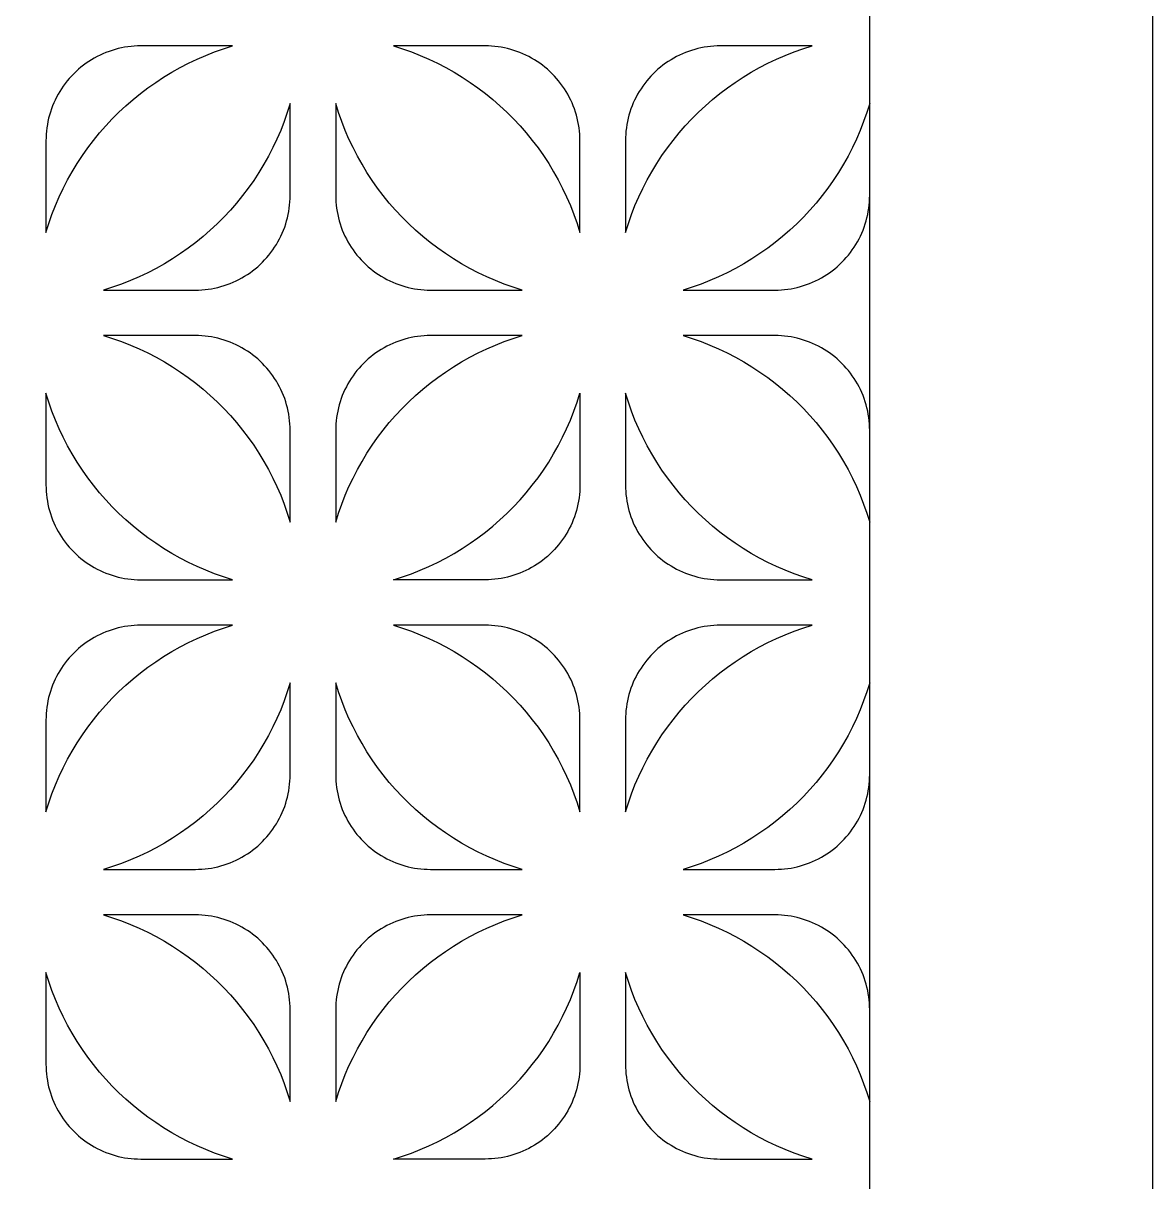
# Model space of a CAD drawing. Header units: millimetres. Extents: x 16455 to 19688, y 4050 to 7284.
# Drawn here: x 18890 to 19688, y 5667 to 6486 of the extents above; entities that cross this region are included whole.
import ezdxf

# ---------------------------------------------------------------- set-up
doc = ezdxf.new("R2010")
doc.units = ezdxf.units.MM
doc.layers.get('0').update_dxf_attribs({"color": 1, "true_color": 0xff0000})

msp = doc.modelspace()

# ---------------------------------------------------------------- linework, layer by layer
for points in [[(16454.58, 4050.49), (19687.77, 4050.49), (19687.77, 7283.68), (16454.58, 7283.68)], [(16654.58, 4250.49), (19487.77, 4250.49), (19487.77, 7083.68), (16654.58, 7083.68)]]:
    msp.add_lwpolyline(points, close=True)
for points in [[(18972.89, 6469.67), (18970.6, 6469.64), (18968.32, 6469.52), (18966.04, 6469.32), (18963.77, 6469.05), (18961.51, 6468.7), (18959.27, 6468.27), (18957.04, 6467.77), (18954.83, 6467.19), (18952.64, 6466.54), (18950.47, 6465.81), (18948.33, 6465.01), (18946.22, 6464.13), (18944.14, 6463.19), (18942.09, 6462.17), (18940.08, 6461.08), (18938.1, 6459.93), (18936.17, 6458.71), (18934.28, 6457.42), (18932.44, 6456.07), (18930.64, 6454.66), (18928.89, 6453.19), (18927.19, 6451.65), (18925.55, 6450.07), (18923.96, 6448.42), (18922.43, 6446.73), (18920.96, 6444.98), (18919.55, 6443.18), (18918.2, 6441.33), (18916.91, 6439.44), (18915.69, 6437.51), (18914.53, 6435.54), (18913.45, 6433.53), (18912.43, 6431.48), (18911.48, 6429.4), (18910.61, 6427.29), (18909.81, 6425.15), (18909.08, 6422.98), (18908.42, 6420.79), (18907.85, 6418.58), (18907.34, 6416.35), (18906.92, 6414.1), (18906.57, 6411.84), (18906.29, 6409.57), (18906.1, 6407.3), (18905.98, 6405.01), (18905.94, 6402.73)], [(18905.94, 6337.9), (18907.96, 6344.29), (18910.19, 6350.6), (18912.64, 6356.84), (18915.3, 6362.99), (18918.17, 6369.04), (18921.24, 6374.99), (18924.52, 6380.83), (18927.99, 6386.56), (18931.66, 6392.16), (18935.52, 6397.63), (18939.57, 6402.97), (18943.79, 6408.17), (18948.19, 6413.22), (18952.76, 6418.12), (18957.5, 6422.85), (18962.4, 6427.42), (18967.45, 6431.82), (18972.64, 6436.05), (18977.98, 6440.09), (18983.46, 6443.95), (18989.06, 6447.62), (18994.79, 6451.1), (19000.63, 6454.37), (19006.58, 6457.45), (19012.63, 6460.32), (19018.78, 6462.98), (19025.01, 6465.43), (19031.33, 6467.66), (19037.72, 6469.67)], [(19037.72, 6469.67), (18972.89, 6469.67)], [(19216.15, 6469.67), (19151.32, 6469.67)], [(19151.32, 6469.67), (19157.71, 6467.66), (19164.03, 6465.43), (19170.26, 6462.98), (19176.41, 6460.32), (19182.46, 6457.45), (19188.41, 6454.37), (19194.25, 6451.1), (19199.98, 6447.62), (19205.58, 6443.95), (19211.06, 6440.09), (19216.4, 6436.05), (19221.59, 6431.82), (19226.64, 6427.42), (19231.54, 6422.85), (19236.28, 6418.12), (19240.85, 6413.22), (19245.25, 6408.17), (19249.47, 6402.97), (19253.52, 6397.63), (19257.38, 6392.16), (19261.05, 6386.56), (19264.52, 6380.83), (19267.8, 6374.99), (19270.87, 6369.04), (19273.74, 6362.99), (19276.4, 6356.84), (19278.85, 6350.6), (19281.08, 6344.29), (19283.1, 6337.9)], [(19283.1, 6402.73), (19283.06, 6405.01), (19282.94, 6407.3), (19282.75, 6409.57), (19282.47, 6411.84), (19282.12, 6414.1), (19281.7, 6416.35), (19281.19, 6418.58), (19280.62, 6420.79), (19279.96, 6422.98), (19279.23, 6425.15), (19278.43, 6427.29), (19277.56, 6429.4), (19276.61, 6431.48), (19275.59, 6433.53), (19274.51, 6435.54), (19273.35, 6437.51), (19272.13, 6439.44), (19270.84, 6441.33), (19269.5, 6443.18), (19268.08, 6444.98), (19266.61, 6446.73), (19265.08, 6448.42), (19263.49, 6450.07), (19261.85, 6451.65), (19260.15, 6453.19), (19258.4, 6454.66), (19256.6, 6456.07), (19254.76, 6457.42), (19252.87, 6458.71), (19250.94, 6459.93), (19248.96, 6461.08), (19246.95, 6462.17), (19244.9, 6463.19), (19242.82, 6464.13), (19240.71, 6465.01), (19238.57, 6465.81), (19236.4, 6466.54), (19234.21, 6467.19), (19232, 6467.77), (19229.77, 6468.27), (19227.53, 6468.7), (19225.27, 6469.05), (19223, 6469.32), (19220.72, 6469.52), (19218.44, 6469.64), (19216.15, 6469.67)], [(19382.23, 6469.67), (19379.94, 6469.64), (19377.66, 6469.52), (19375.38, 6469.32), (19373.11, 6469.05), (19370.85, 6468.7), (19368.61, 6468.27), (19366.38, 6467.77), (19364.17, 6467.19), (19361.98, 6466.54), (19359.81, 6465.81), (19357.67, 6465.01), (19355.56, 6464.13), (19353.47, 6463.19), (19351.43, 6462.17), (19349.42, 6461.08), (19347.44, 6459.93), (19345.51, 6458.71), (19343.62, 6457.42), (19341.78, 6456.07), (19339.98, 6454.66), (19338.23, 6453.19), (19336.53, 6451.65), (19334.89, 6450.07), (19333.3, 6448.42), (19331.77, 6446.73), (19330.3, 6444.98), (19328.88, 6443.18), (19327.53, 6441.33), (19326.25, 6439.44), (19325.03, 6437.51), (19323.87, 6435.54), (19322.79, 6433.53), (19321.77, 6431.48), (19320.82, 6429.4), (19319.95, 6427.29), (19319.15, 6425.15), (19318.42, 6422.98), (19317.76, 6420.79), (19317.18, 6418.58), (19316.68, 6416.35), (19316.25, 6414.1), (19315.9, 6411.84), (19315.63, 6409.57), (19315.44, 6407.3), (19315.32, 6405.01), (19315.28, 6402.73)], [(19315.28, 6337.9), (19317.3, 6344.29), (19319.53, 6350.6), (19321.98, 6356.84), (19324.64, 6362.99), (19327.51, 6369.04), (19330.58, 6374.99), (19333.86, 6380.83), (19337.33, 6386.56), (19341, 6392.16), (19344.86, 6397.63), (19348.91, 6402.97), (19353.13, 6408.17), (19357.53, 6413.22), (19362.1, 6418.12), (19366.84, 6422.85), (19371.74, 6427.42), (19376.79, 6431.82), (19381.98, 6436.05), (19387.32, 6440.09), (19392.8, 6443.95), (19398.4, 6447.62), (19404.13, 6451.1), (19409.97, 6454.37), (19415.92, 6457.45), (19421.97, 6460.32), (19428.12, 6462.98), (19434.35, 6465.43), (19440.67, 6467.66), (19447.05, 6469.67)], [(19447.05, 6469.67), (19382.23, 6469.67)], [(19078.43, 6428.96), (19076.41, 6422.57), (19074.18, 6416.26), (19071.73, 6410.02), (19069.07, 6403.88), (19066.2, 6397.82), (19063.13, 6391.87), (19059.85, 6386.03), (19056.38, 6380.31), (19052.71, 6374.7), (19048.85, 6369.23), (19044.8, 6363.89), (19040.58, 6358.69), (19036.18, 6353.64), (19031.61, 6348.75), (19026.87, 6344.01), (19021.97, 6339.44), (19016.92, 6335.04), (19011.73, 6330.81), (19006.39, 6326.77), (19000.91, 6322.91), (18995.31, 6319.24), (18989.58, 6315.76), (18983.74, 6312.49), (18977.79, 6309.41), (18971.74, 6306.54), (18965.59, 6303.88), (18959.36, 6301.44), (18953.04, 6299.2), (18946.66, 6297.19)], [(19078.43, 6364.13), (19078.43, 6428.96)], [(19242.38, 6297.19), (19236, 6299.2), (19229.68, 6301.44), (19223.45, 6303.88), (19217.3, 6306.54), (19211.25, 6309.41), (19205.3, 6312.49), (19199.46, 6315.76), (19193.73, 6319.24), (19188.13, 6322.91), (19182.65, 6326.77), (19177.31, 6330.81), (19172.12, 6335.04), (19167.07, 6339.44), (19162.17, 6344.01), (19157.43, 6348.75), (19152.86, 6353.64), (19148.46, 6358.69), (19144.24, 6363.89), (19140.19, 6369.23), (19136.33, 6374.7), (19132.66, 6380.31), (19129.19, 6386.03), (19125.91, 6391.87), (19122.84, 6397.82), (19119.97, 6403.88), (19117.31, 6410.02), (19114.86, 6416.26), (19112.63, 6422.57), (19110.61, 6428.96)], [(19110.61, 6428.96), (19110.61, 6364.13)], [(19487.77, 6428.96), (19485.75, 6422.57), (19483.52, 6416.26), (19481.07, 6410.02), (19478.41, 6403.88), (19475.54, 6397.82), (19472.47, 6391.87), (19469.19, 6386.03), (19465.71, 6380.31), (19462.05, 6374.7), (19458.19, 6369.23), (19454.14, 6363.89), (19449.92, 6358.69), (19445.52, 6353.64), (19440.94, 6348.75), (19436.21, 6344.01), (19431.31, 6339.44), (19426.26, 6335.04), (19421.07, 6330.81), (19415.73, 6326.77), (19410.25, 6322.91), (19404.65, 6319.24), (19398.92, 6315.76), (19393.08, 6312.49), (19387.13, 6309.41), (19381.08, 6306.54), (19374.93, 6303.88), (19368.7, 6301.44), (19362.38, 6299.2), (19355.99, 6297.19)], [(19487.77, 6364.13), (19487.77, 6428.96)], [(18905.94, 6402.73), (18905.94, 6337.9)], [(19283.1, 6337.9), (19283.1, 6402.73)], [(19315.28, 6402.73), (19315.28, 6337.9)], [(19011.48, 6297.19), (19013.77, 6297.23), (19016.05, 6297.34), (19018.33, 6297.54), (19020.6, 6297.81), (19022.86, 6298.16), (19025.1, 6298.59), (19027.33, 6299.09), (19029.54, 6299.67), (19031.73, 6300.32), (19033.9, 6301.05), (19036.04, 6301.85), (19038.15, 6302.73), (19040.23, 6303.68), (19042.28, 6304.69), (19044.29, 6305.78), (19046.27, 6306.93), (19048.2, 6308.15), (19050.09, 6309.44), (19051.93, 6310.79), (19053.73, 6312.2), (19055.48, 6313.68), (19057.18, 6315.21), (19058.82, 6316.8), (19060.41, 6318.44), (19061.94, 6320.14), (19063.41, 6321.88), (19064.83, 6323.68), (19066.18, 6325.53), (19067.46, 6327.42), (19068.68, 6329.35), (19069.84, 6331.32), (19070.92, 6333.33), (19071.94, 6335.38), (19072.89, 6337.46), (19073.76, 6339.57), (19074.56, 6341.71), (19075.29, 6343.88), (19075.95, 6346.07), (19076.53, 6348.28), (19077.03, 6350.51), (19077.46, 6352.76), (19077.81, 6355.02), (19078.08, 6357.29), (19078.27, 6359.57), (19078.39, 6361.85), (19078.43, 6364.13)], [(19110.61, 6364.13), (19110.65, 6361.85), (19110.77, 6359.57), (19110.96, 6357.29), (19111.23, 6355.02), (19111.58, 6352.76), (19112.01, 6350.51), (19112.51, 6348.28), (19113.09, 6346.07), (19113.75, 6343.88), (19114.48, 6341.71), (19115.28, 6339.57), (19116.15, 6337.46), (19117.1, 6335.38), (19118.12, 6333.33), (19119.2, 6331.32), (19120.36, 6329.35), (19121.58, 6327.42), (19122.86, 6325.53), (19124.21, 6323.68), (19125.63, 6321.88), (19127.1, 6320.14), (19128.63, 6318.44), (19130.22, 6316.8), (19131.86, 6315.21), (19133.56, 6313.68), (19135.31, 6312.2), (19137.11, 6310.79), (19138.95, 6309.44), (19140.84, 6308.15), (19142.77, 6306.93), (19144.75, 6305.78), (19146.76, 6304.69), (19148.81, 6303.68), (19150.89, 6302.73), (19153, 6301.85), (19155.14, 6301.05), (19157.31, 6300.32), (19159.5, 6299.67), (19161.71, 6299.09), (19163.94, 6298.59), (19166.18, 6298.16), (19168.44, 6297.81), (19170.71, 6297.54), (19172.99, 6297.34), (19175.27, 6297.23), (19177.56, 6297.19)], [(19420.82, 6297.19), (19423.11, 6297.23), (19425.39, 6297.34), (19427.67, 6297.54), (19429.94, 6297.81), (19432.2, 6298.16), (19434.44, 6298.59), (19436.67, 6299.09), (19438.88, 6299.67), (19441.07, 6300.32), (19443.24, 6301.05), (19445.38, 6301.85), (19447.49, 6302.73), (19449.57, 6303.68), (19451.62, 6304.69), (19453.63, 6305.78), (19455.61, 6306.93), (19457.54, 6308.15), (19459.43, 6309.44), (19461.27, 6310.79), (19463.07, 6312.2), (19464.82, 6313.68), (19466.52, 6315.21), (19468.16, 6316.8), (19469.75, 6318.44), (19471.28, 6320.14), (19472.75, 6321.88), (19474.16, 6323.68), (19475.51, 6325.53), (19476.8, 6327.42), (19478.02, 6329.35), (19479.18, 6331.32), (19480.26, 6333.33), (19481.28, 6335.38), (19482.23, 6337.46), (19483.1, 6339.57), (19483.9, 6341.71), (19484.63, 6343.88), (19485.29, 6346.07), (19485.86, 6348.28), (19486.37, 6350.51), (19486.79, 6352.76), (19487.14, 6355.02), (19487.42, 6357.29), (19487.61, 6359.57), (19487.73, 6361.85), (19487.77, 6364.13)], [(18946.66, 6297.19), (19011.48, 6297.19)], [(19177.56, 6297.19), (19242.38, 6297.19)], [(19355.99, 6297.19), (19420.82, 6297.19)], [(19011.48, 6265), (18946.66, 6265)], [(18946.66, 6265), (18953.04, 6262.99), (18959.36, 6260.76), (18965.59, 6258.31), (18971.74, 6255.65), (18977.79, 6252.78), (18983.74, 6249.7), (18989.58, 6246.43), (18995.31, 6242.95), (19000.91, 6239.28), (19006.39, 6235.42), (19011.73, 6231.38), (19016.92, 6227.15), (19021.97, 6222.75), (19026.87, 6218.18), (19031.61, 6213.45), (19036.18, 6208.55), (19040.58, 6203.5), (19044.8, 6198.3), (19048.85, 6192.96), (19052.71, 6187.49), (19056.38, 6181.89), (19059.85, 6176.16), (19063.13, 6170.32), (19066.2, 6164.37), (19069.07, 6158.32), (19071.73, 6152.17), (19074.18, 6145.93), (19076.41, 6139.62), (19078.43, 6133.23)], [(19078.43, 6198.06), (19078.39, 6200.34), (19078.27, 6202.63), (19078.08, 6204.9), (19077.81, 6207.17), (19077.46, 6209.43), (19077.03, 6211.68), (19076.53, 6213.91), (19075.95, 6216.12), (19075.29, 6218.31), (19074.56, 6220.48), (19073.76, 6222.62), (19072.89, 6224.73), (19071.94, 6226.81), (19070.92, 6228.86), (19069.84, 6230.87), (19068.68, 6232.84), (19067.46, 6234.78), (19066.18, 6236.67), (19064.83, 6238.51), (19063.41, 6240.31), (19061.94, 6242.06), (19060.41, 6243.75), (19058.82, 6245.4), (19057.18, 6246.99), (19055.48, 6248.52), (19053.73, 6249.99), (19051.93, 6251.4), (19050.09, 6252.75), (19048.2, 6254.04), (19046.27, 6255.26), (19044.29, 6256.41), (19042.28, 6257.5), (19040.23, 6258.52), (19038.15, 6259.46), (19036.04, 6260.34), (19033.9, 6261.14), (19031.73, 6261.87), (19029.54, 6262.52), (19027.33, 6263.1), (19025.1, 6263.6), (19022.86, 6264.03), (19020.6, 6264.38), (19018.33, 6264.65), (19016.05, 6264.85), (19013.77, 6264.97), (19011.48, 6265)], [(19177.56, 6265), (19175.27, 6264.97), (19172.99, 6264.85), (19170.71, 6264.65), (19168.44, 6264.38), (19166.18, 6264.03), (19163.94, 6263.6), (19161.71, 6263.1), (19159.5, 6262.52), (19157.31, 6261.87), (19155.14, 6261.14), (19153, 6260.34), (19150.89, 6259.46), (19148.81, 6258.52), (19146.76, 6257.5), (19144.75, 6256.41), (19142.77, 6255.26), (19140.84, 6254.04), (19138.95, 6252.75), (19137.11, 6251.4), (19135.31, 6249.99), (19133.56, 6248.52), (19131.86, 6246.99), (19130.22, 6245.4), (19128.63, 6243.75), (19127.1, 6242.06), (19125.63, 6240.31), (19124.21, 6238.51), (19122.86, 6236.67), (19121.58, 6234.78), (19120.36, 6232.84), (19119.2, 6230.87), (19118.12, 6228.86), (19117.1, 6226.81), (19116.15, 6224.73), (19115.28, 6222.62), (19114.48, 6220.48), (19113.75, 6218.31), (19113.09, 6216.12), (19112.51, 6213.91), (19112.01, 6211.68), (19111.58, 6209.43), (19111.23, 6207.17), (19110.96, 6204.9), (19110.77, 6202.63), (19110.65, 6200.34), (19110.61, 6198.06)], [(19110.61, 6133.23), (19112.63, 6139.62), (19114.86, 6145.93), (19117.31, 6152.17), (19119.97, 6158.32), (19122.84, 6164.37), (19125.91, 6170.32), (19129.19, 6176.16), (19132.66, 6181.89), (19136.33, 6187.49), (19140.19, 6192.96), (19144.24, 6198.3), (19148.46, 6203.5), (19152.86, 6208.55), (19157.43, 6213.45), (19162.17, 6218.18), (19167.07, 6222.75), (19172.12, 6227.15), (19177.31, 6231.38), (19182.65, 6235.42), (19188.13, 6239.28), (19193.73, 6242.95), (19199.46, 6246.43), (19205.3, 6249.7), (19211.25, 6252.78), (19217.3, 6255.65), (19223.45, 6258.31), (19229.68, 6260.76), (19236, 6262.99), (19242.38, 6265)], [(19242.38, 6265), (19177.56, 6265)], [(19420.82, 6265), (19355.99, 6265)], [(19355.99, 6265), (19362.38, 6262.99), (19368.7, 6260.76), (19374.93, 6258.31), (19381.08, 6255.65), (19387.13, 6252.78), (19393.08, 6249.7), (19398.92, 6246.43), (19404.65, 6242.95), (19410.25, 6239.28), (19415.73, 6235.42), (19421.07, 6231.38), (19426.26, 6227.15), (19431.31, 6222.75), (19436.21, 6218.18), (19440.94, 6213.45), (19445.52, 6208.55), (19449.92, 6203.5), (19454.14, 6198.3), (19458.19, 6192.96), (19462.05, 6187.49), (19465.71, 6181.89), (19469.19, 6176.16), (19472.47, 6170.32), (19475.54, 6164.37), (19478.41, 6158.32), (19481.07, 6152.17), (19483.52, 6145.93), (19485.75, 6139.62), (19487.77, 6133.23)], [(19487.77, 6198.06), (19487.73, 6200.34), (19487.61, 6202.63), (19487.42, 6204.9), (19487.14, 6207.17), (19486.79, 6209.43), (19486.37, 6211.68), (19485.86, 6213.91), (19485.29, 6216.12), (19484.63, 6218.31), (19483.9, 6220.48), (19483.1, 6222.62), (19482.23, 6224.73), (19481.28, 6226.81), (19480.26, 6228.86), (19479.18, 6230.87), (19478.02, 6232.84), (19476.8, 6234.78), (19475.51, 6236.67), (19474.16, 6238.51), (19472.75, 6240.31), (19471.28, 6242.06), (19469.75, 6243.75), (19468.16, 6245.4), (19466.52, 6246.99), (19464.82, 6248.52), (19463.07, 6249.99), (19461.27, 6251.4), (19459.43, 6252.75), (19457.54, 6254.04), (19455.61, 6255.26), (19453.63, 6256.41), (19451.62, 6257.5), (19449.57, 6258.52), (19447.49, 6259.46), (19445.38, 6260.34), (19443.24, 6261.14), (19441.07, 6261.87), (19438.88, 6262.52), (19436.67, 6263.1), (19434.44, 6263.6), (19432.2, 6264.03), (19429.94, 6264.38), (19427.67, 6264.65), (19425.39, 6264.85), (19423.11, 6264.97), (19420.82, 6265)], [(19037.72, 6092.52), (19031.33, 6094.53), (19025.01, 6096.77), (19018.78, 6099.21), (19012.63, 6101.87), (19006.58, 6104.74), (19000.63, 6107.82), (18994.79, 6111.1), (18989.06, 6114.57), (18983.46, 6118.24), (18977.98, 6122.1), (18972.64, 6126.14), (18967.45, 6130.37), (18962.4, 6134.77), (18957.5, 6139.34), (18952.76, 6144.08), (18948.19, 6148.97), (18943.79, 6154.02), (18939.57, 6159.22), (18935.52, 6164.56), (18931.66, 6170.03), (18927.99, 6175.64), (18924.52, 6181.36), (18921.24, 6187.2), (18918.17, 6193.15), (18915.3, 6199.21), (18912.64, 6205.35), (18910.19, 6211.59), (18907.96, 6217.9), (18905.94, 6224.29)], [(18905.94, 6224.29), (18905.94, 6159.46)], [(19151.32, 6092.52), (19157.71, 6094.53), (19164.03, 6096.77), (19170.26, 6099.21), (19176.41, 6101.87), (19182.46, 6104.74), (19188.41, 6107.82), (19194.25, 6111.1), (19199.98, 6114.57), (19205.58, 6118.24), (19211.06, 6122.1), (19216.4, 6126.14), (19221.59, 6130.37), (19226.64, 6134.77), (19231.54, 6139.34), (19236.28, 6144.08), (19240.85, 6148.97), (19245.25, 6154.02), (19249.47, 6159.22), (19253.52, 6164.56), (19257.38, 6170.03), (19261.05, 6175.64), (19264.52, 6181.36), (19267.8, 6187.2), (19270.87, 6193.15), (19273.74, 6199.21), (19276.4, 6205.35), (19278.85, 6211.59), (19281.08, 6217.9), (19283.1, 6224.29)], [(19283.1, 6224.29), (19283.1, 6159.46)], [(19447.05, 6092.52), (19440.67, 6094.53), (19434.35, 6096.77), (19428.12, 6099.21), (19421.97, 6101.87), (19415.92, 6104.74), (19409.97, 6107.82), (19404.13, 6111.1), (19398.4, 6114.57), (19392.8, 6118.24), (19387.32, 6122.1), (19381.98, 6126.14), (19376.79, 6130.37), (19371.74, 6134.77), (19366.84, 6139.34), (19362.1, 6144.08), (19357.53, 6148.97), (19353.13, 6154.02), (19348.91, 6159.22), (19344.86, 6164.56), (19341, 6170.03), (19337.33, 6175.64), (19333.86, 6181.36), (19330.58, 6187.2), (19327.51, 6193.15), (19324.64, 6199.21), (19321.98, 6205.35), (19319.53, 6211.59), (19317.3, 6217.9), (19315.28, 6224.29)], [(19315.28, 6224.29), (19315.28, 6159.46)], [(19078.43, 6133.23), (19078.43, 6198.06)], [(19110.61, 6198.06), (19110.61, 6133.23)], [(19487.77, 6133.23), (19487.77, 6198.06)], [(18905.94, 6159.46), (18905.98, 6157.18), (18906.1, 6154.9), (18906.29, 6152.62), (18906.57, 6150.35), (18906.92, 6148.09), (18907.34, 6145.84), (18907.85, 6143.61), (18908.42, 6141.4), (18909.08, 6139.21), (18909.81, 6137.05), (18910.61, 6134.9), (18911.48, 6132.79), (18912.43, 6130.71), (18913.45, 6128.66), (18914.53, 6126.65), (18915.69, 6124.68), (18916.91, 6122.75), (18918.2, 6120.86), (18919.55, 6119.01), (18920.96, 6117.22), (18922.43, 6115.47), (18923.96, 6113.77), (18925.55, 6112.13), (18927.19, 6110.54), (18928.89, 6109.01), (18930.64, 6107.53), (18932.44, 6106.12), (18934.28, 6104.77), (18936.17, 6103.48), (18938.1, 6102.26), (18940.08, 6101.11), (18942.09, 6100.02), (18944.14, 6099.01), (18946.22, 6098.06), (18948.33, 6097.19), (18950.47, 6096.38), (18952.64, 6095.65), (18954.83, 6095), (18957.04, 6094.42), (18959.27, 6093.92), (18961.51, 6093.49), (18963.77, 6093.14), (18966.04, 6092.87), (18968.32, 6092.67), (18970.6, 6092.56), (18972.89, 6092.52)], [(19283.1, 6159.46), (19283.06, 6157.18), (19282.94, 6154.9), (19282.75, 6152.62), (19282.47, 6150.35), (19282.12, 6148.09), (19281.7, 6145.84), (19281.19, 6143.61), (19280.62, 6141.4), (19279.96, 6139.21), (19279.23, 6137.05), (19278.43, 6134.9), (19277.56, 6132.79), (19276.61, 6130.71), (19275.59, 6128.66), (19274.51, 6126.65), (19273.35, 6124.68), (19272.13, 6122.75), (19270.84, 6120.86), (19269.5, 6119.01), (19268.08, 6117.22), (19266.61, 6115.47), (19265.08, 6113.77), (19263.49, 6112.13), (19261.85, 6110.54), (19260.15, 6109.01), (19258.4, 6107.53), (19256.6, 6106.12), (19254.76, 6104.77), (19252.87, 6103.48), (19250.94, 6102.26), (19248.96, 6101.11), (19246.95, 6100.02), (19244.9, 6099.01), (19242.82, 6098.06), (19240.71, 6097.19), (19238.57, 6096.38), (19236.4, 6095.65), (19234.21, 6095), (19232, 6094.42), (19229.77, 6093.92), (19227.53, 6093.49), (19225.27, 6093.14), (19223, 6092.87), (19220.72, 6092.67), (19218.44, 6092.56), (19216.15, 6092.52)], [(19315.28, 6159.46), (19315.32, 6157.18), (19315.44, 6154.9), (19315.63, 6152.62), (19315.9, 6150.35), (19316.25, 6148.09), (19316.68, 6145.84), (19317.18, 6143.61), (19317.76, 6141.4), (19318.42, 6139.21), (19319.15, 6137.05), (19319.95, 6134.9), (19320.82, 6132.79), (19321.77, 6130.71), (19322.79, 6128.66), (19323.87, 6126.65), (19325.03, 6124.68), (19326.25, 6122.75), (19327.53, 6120.86), (19328.88, 6119.01), (19330.3, 6117.22), (19331.77, 6115.47), (19333.3, 6113.77), (19334.89, 6112.13), (19336.53, 6110.54), (19338.23, 6109.01), (19339.98, 6107.53), (19341.78, 6106.12), (19343.62, 6104.77), (19345.51, 6103.48), (19347.44, 6102.26), (19349.42, 6101.11), (19351.43, 6100.02), (19353.47, 6099.01), (19355.56, 6098.06), (19357.67, 6097.19), (19359.81, 6096.38), (19361.98, 6095.65), (19364.17, 6095), (19366.38, 6094.42), (19368.61, 6093.92), (19370.85, 6093.49), (19373.11, 6093.14), (19375.38, 6092.87), (19377.66, 6092.67), (19379.94, 6092.56), (19382.23, 6092.52)], [(18972.89, 6092.52), (19037.72, 6092.52)], [(19216.15, 6092.52), (19151.32, 6092.52)], [(19382.23, 6092.52), (19447.05, 6092.52)], [(18972.89, 6060.34), (18970.6, 6060.3), (18968.32, 6060.18), (18966.04, 6059.98), (18963.77, 6059.71), (18961.51, 6059.36), (18959.27, 6058.94), (18957.04, 6058.43), (18954.83, 6057.85), (18952.64, 6057.2), (18950.47, 6056.47), (18948.33, 6055.67), (18946.22, 6054.79), (18944.14, 6053.85), (18942.09, 6052.83), (18940.08, 6051.74), (18938.1, 6050.59), (18936.17, 6049.37), (18934.28, 6048.08), (18932.44, 6046.73), (18930.64, 6045.32), (18928.89, 6043.85), (18927.19, 6042.32), (18925.55, 6040.73), (18923.96, 6039.08), (18922.43, 6037.39), (18920.96, 6035.64), (18919.55, 6033.84), (18918.2, 6032), (18916.91, 6030.11), (18915.69, 6028.17), (18914.53, 6026.2), (18913.45, 6024.19), (18912.43, 6022.14), (18911.48, 6020.06), (18910.61, 6017.95), (18909.81, 6015.81), (18909.08, 6013.64), (18908.42, 6011.45), (18907.85, 6009.24), (18907.34, 6007.01), (18906.92, 6004.76), (18906.57, 6002.5), (18906.29, 6000.23), (18906.1, 5997.96), (18905.98, 5995.67), (18905.94, 5993.39)], [(18905.94, 5928.56), (18907.96, 5934.95), (18910.19, 5941.26), (18912.64, 5947.5), (18915.3, 5953.65), (18918.17, 5959.7), (18921.24, 5965.65), (18924.52, 5971.49), (18927.99, 5977.22), (18931.66, 5982.82), (18935.52, 5988.29), (18939.57, 5993.63), (18943.79, 5998.83), (18948.19, 6003.88), (18952.76, 6008.78), (18957.5, 6013.51), (18962.4, 6018.08), (18967.45, 6022.48), (18972.64, 6026.71), (18977.98, 6030.75), (18983.46, 6034.61), (18989.06, 6038.28), (18994.79, 6041.76), (19000.63, 6045.03), (19006.58, 6048.11), (19012.63, 6050.98), (19018.78, 6053.64), (19025.01, 6056.09), (19031.33, 6058.32), (19037.72, 6060.34)], [(19037.72, 6060.34), (18972.89, 6060.34)], [(19216.15, 6060.34), (19151.32, 6060.34)], [(19151.32, 6060.34), (19157.71, 6058.32), (19164.03, 6056.09), (19170.26, 6053.64), (19176.41, 6050.98), (19182.46, 6048.11), (19188.41, 6045.03), (19194.25, 6041.76), (19199.98, 6038.28), (19205.58, 6034.61), (19211.06, 6030.75), (19216.4, 6026.71), (19221.59, 6022.48), (19226.64, 6018.08), (19231.54, 6013.51), (19236.28, 6008.78), (19240.85, 6003.88), (19245.25, 5998.83), (19249.47, 5993.63), (19253.52, 5988.29), (19257.38, 5982.82), (19261.05, 5977.22), (19264.52, 5971.49), (19267.8, 5965.65), (19270.87, 5959.7), (19273.74, 5953.65), (19276.4, 5947.5), (19278.85, 5941.26), (19281.08, 5934.95), (19283.1, 5928.56)], [(19283.1, 5993.39), (19283.06, 5995.67), (19282.94, 5997.96), (19282.75, 6000.23), (19282.47, 6002.5), (19282.12, 6004.76), (19281.7, 6007.01), (19281.19, 6009.24), (19280.62, 6011.45), (19279.96, 6013.64), (19279.23, 6015.81), (19278.43, 6017.95), (19277.56, 6020.06), (19276.61, 6022.14), (19275.59, 6024.19), (19274.51, 6026.2), (19273.35, 6028.17), (19272.13, 6030.11), (19270.84, 6032), (19269.5, 6033.84), (19268.08, 6035.64), (19266.61, 6037.39), (19265.08, 6039.08), (19263.49, 6040.73), (19261.85, 6042.32), (19260.15, 6043.85), (19258.4, 6045.32), (19256.6, 6046.73), (19254.76, 6048.08), (19252.87, 6049.37), (19250.94, 6050.59), (19248.96, 6051.74), (19246.95, 6052.83), (19244.9, 6053.85), (19242.82, 6054.79), (19240.71, 6055.67), (19238.57, 6056.47), (19236.4, 6057.2), (19234.21, 6057.85), (19232, 6058.43), (19229.77, 6058.94), (19227.53, 6059.36), (19225.27, 6059.71), (19223, 6059.98), (19220.72, 6060.18), (19218.44, 6060.3), (19216.15, 6060.34)], [(19382.23, 6060.34), (19379.94, 6060.3), (19377.66, 6060.18), (19375.38, 6059.98), (19373.11, 6059.71), (19370.85, 6059.36), (19368.61, 6058.94), (19366.38, 6058.43), (19364.17, 6057.85), (19361.98, 6057.2), (19359.81, 6056.47), (19357.67, 6055.67), (19355.56, 6054.79), (19353.47, 6053.85), (19351.43, 6052.83), (19349.42, 6051.74), (19347.44, 6050.59), (19345.51, 6049.37), (19343.62, 6048.08), (19341.78, 6046.73), (19339.98, 6045.32), (19338.23, 6043.85), (19336.53, 6042.32), (19334.89, 6040.73), (19333.3, 6039.08), (19331.77, 6037.39), (19330.3, 6035.64), (19328.88, 6033.84), (19327.53, 6032), (19326.25, 6030.11), (19325.03, 6028.17), (19323.87, 6026.2), (19322.79, 6024.19), (19321.77, 6022.14), (19320.82, 6020.06), (19319.95, 6017.95), (19319.15, 6015.81), (19318.42, 6013.64), (19317.76, 6011.45), (19317.18, 6009.24), (19316.68, 6007.01), (19316.25, 6004.76), (19315.9, 6002.5), (19315.63, 6000.23), (19315.44, 5997.96), (19315.32, 5995.67), (19315.28, 5993.39)], [(19315.28, 5928.56), (19317.3, 5934.95), (19319.53, 5941.26), (19321.98, 5947.5), (19324.64, 5953.65), (19327.51, 5959.7), (19330.58, 5965.65), (19333.86, 5971.49), (19337.33, 5977.22), (19341, 5982.82), (19344.86, 5988.29), (19348.91, 5993.63), (19353.13, 5998.83), (19357.53, 6003.88), (19362.1, 6008.78), (19366.84, 6013.51), (19371.74, 6018.08), (19376.79, 6022.48), (19381.98, 6026.71), (19387.32, 6030.75), (19392.8, 6034.61), (19398.4, 6038.28), (19404.13, 6041.76), (19409.97, 6045.03), (19415.92, 6048.11), (19421.97, 6050.98), (19428.12, 6053.64), (19434.35, 6056.09), (19440.67, 6058.32), (19447.05, 6060.34)], [(19447.05, 6060.34), (19382.23, 6060.34)], [(19078.43, 6019.62), (19076.41, 6013.23), (19074.18, 6006.92), (19071.73, 6000.68), (19069.07, 5994.54), (19066.2, 5988.49), (19063.13, 5982.53), (19059.85, 5976.69), (19056.38, 5970.97), (19052.71, 5965.36), (19048.85, 5959.89), (19044.8, 5954.55), (19040.58, 5949.35), (19036.18, 5944.3), (19031.61, 5939.41), (19026.87, 5934.67), (19021.97, 5930.1), (19016.92, 5925.7), (19011.73, 5921.47), (19006.39, 5917.43), (19000.91, 5913.57), (18995.31, 5909.9), (18989.58, 5906.43), (18983.74, 5903.15), (18977.79, 5900.07), (18971.74, 5897.2), (18965.59, 5894.54), (18959.36, 5892.1), (18953.04, 5889.86), (18946.66, 5887.85)], [(19078.43, 5954.8), (19078.43, 6019.62)], [(19242.38, 5887.85), (19236, 5889.86), (19229.68, 5892.1), (19223.45, 5894.54), (19217.3, 5897.2), (19211.25, 5900.07), (19205.3, 5903.15), (19199.46, 5906.43), (19193.73, 5909.9), (19188.13, 5913.57), (19182.65, 5917.43), (19177.31, 5921.47), (19172.12, 5925.7), (19167.07, 5930.1), (19162.17, 5934.67), (19157.43, 5939.41), (19152.86, 5944.3), (19148.46, 5949.35), (19144.24, 5954.55), (19140.19, 5959.89), (19136.33, 5965.36), (19132.66, 5970.97), (19129.19, 5976.69), (19125.91, 5982.53), (19122.84, 5988.49), (19119.97, 5994.54), (19117.31, 6000.68), (19114.86, 6006.92), (19112.63, 6013.23), (19110.61, 6019.62)], [(19110.61, 6019.62), (19110.61, 5954.8)], [(19487.77, 6019.62), (19485.75, 6013.23), (19483.52, 6006.92), (19481.07, 6000.68), (19478.41, 5994.54), (19475.54, 5988.49), (19472.47, 5982.53), (19469.19, 5976.69), (19465.71, 5970.97), (19462.05, 5965.36), (19458.19, 5959.89), (19454.14, 5954.55), (19449.92, 5949.35), (19445.52, 5944.3), (19440.94, 5939.41), (19436.21, 5934.67), (19431.31, 5930.1), (19426.26, 5925.7), (19421.07, 5921.47), (19415.73, 5917.43), (19410.25, 5913.57), (19404.65, 5909.9), (19398.92, 5906.43), (19393.08, 5903.15), (19387.13, 5900.07), (19381.08, 5897.2), (19374.93, 5894.54), (19368.7, 5892.1), (19362.38, 5889.86), (19355.99, 5887.85)], [(19487.77, 5954.8), (19487.77, 6019.62)], [(18905.94, 5993.39), (18905.94, 5928.56)], [(19283.1, 5928.56), (19283.1, 5993.39)], [(19315.28, 5993.39), (19315.28, 5928.56)], [(19011.48, 5887.85), (19013.77, 5887.89), (19016.05, 5888), (19018.33, 5888.2), (19020.6, 5888.47), (19022.86, 5888.82), (19025.1, 5889.25), (19027.33, 5889.75), (19029.54, 5890.33), (19031.73, 5890.99), (19033.9, 5891.71), (19036.04, 5892.52), (19038.15, 5893.39), (19040.23, 5894.34), (19042.28, 5895.35), (19044.29, 5896.44), (19046.27, 5897.59), (19048.2, 5898.82), (19050.09, 5900.1), (19051.93, 5901.45), (19053.73, 5902.86), (19055.48, 5904.34), (19057.18, 5905.87), (19058.82, 5907.46), (19060.41, 5909.1), (19061.94, 5910.8), (19063.41, 5912.55), (19064.83, 5914.34), (19066.18, 5916.19), (19067.46, 5918.08), (19068.68, 5920.01), (19069.84, 5921.98), (19070.92, 5924), (19071.94, 5926.04), (19072.89, 5928.12), (19073.76, 5930.24), (19074.56, 5932.38), (19075.29, 5934.54), (19075.95, 5936.73), (19076.53, 5938.94), (19077.03, 5941.17), (19077.46, 5943.42), (19077.81, 5945.68), (19078.08, 5947.95), (19078.27, 5950.23), (19078.39, 5952.51), (19078.43, 5954.8)], [(19110.61, 5954.8), (19110.65, 5952.51), (19110.77, 5950.23), (19110.96, 5947.95), (19111.23, 5945.68), (19111.58, 5943.42), (19112.01, 5941.17), (19112.51, 5938.94), (19113.09, 5936.73), (19113.75, 5934.54), (19114.48, 5932.38), (19115.28, 5930.24), (19116.15, 5928.12), (19117.1, 5926.04), (19118.12, 5924), (19119.2, 5921.98), (19120.36, 5920.01), (19121.58, 5918.08), (19122.86, 5916.19), (19124.21, 5914.34), (19125.63, 5912.55), (19127.1, 5910.8), (19128.63, 5909.1), (19130.22, 5907.46), (19131.86, 5905.87), (19133.56, 5904.34), (19135.31, 5902.86), (19137.11, 5901.45), (19138.95, 5900.1), (19140.84, 5898.82), (19142.77, 5897.59), (19144.75, 5896.44), (19146.76, 5895.35), (19148.81, 5894.34), (19150.89, 5893.39), (19153, 5892.52), (19155.14, 5891.71), (19157.31, 5890.99), (19159.5, 5890.33), (19161.71, 5889.75), (19163.94, 5889.25), (19166.18, 5888.82), (19168.44, 5888.47), (19170.71, 5888.2), (19172.99, 5888), (19175.27, 5887.89), (19177.56, 5887.85)], [(19420.82, 5887.85), (19423.11, 5887.89), (19425.39, 5888), (19427.67, 5888.2), (19429.94, 5888.47), (19432.2, 5888.82), (19434.44, 5889.25), (19436.67, 5889.75), (19438.88, 5890.33), (19441.07, 5890.99), (19443.24, 5891.71), (19445.38, 5892.52), (19447.49, 5893.39), (19449.57, 5894.34), (19451.62, 5895.35), (19453.63, 5896.44), (19455.61, 5897.59), (19457.54, 5898.82), (19459.43, 5900.1), (19461.27, 5901.45), (19463.07, 5902.86), (19464.82, 5904.34), (19466.52, 5905.87), (19468.16, 5907.46), (19469.75, 5909.1), (19471.28, 5910.8), (19472.75, 5912.55), (19474.16, 5914.34), (19475.51, 5916.19), (19476.8, 5918.08), (19478.02, 5920.01), (19479.18, 5921.98), (19480.26, 5924), (19481.28, 5926.04), (19482.23, 5928.12), (19483.1, 5930.24), (19483.9, 5932.38), (19484.63, 5934.54), (19485.29, 5936.73), (19485.86, 5938.94), (19486.37, 5941.17), (19486.79, 5943.42), (19487.14, 5945.68), (19487.42, 5947.95), (19487.61, 5950.23), (19487.73, 5952.51), (19487.77, 5954.8)], [(18946.66, 5887.85), (19011.48, 5887.85)], [(19177.56, 5887.85), (19242.38, 5887.85)], [(19355.99, 5887.85), (19420.82, 5887.85)], [(19011.48, 5855.67), (18946.66, 5855.67)], [(18946.66, 5855.67), (18953.04, 5853.65), (18959.36, 5851.42), (18965.59, 5848.97), (18971.74, 5846.31), (18977.79, 5843.44), (18983.74, 5840.37), (18989.58, 5837.09), (18995.31, 5833.61), (19000.91, 5829.94), (19006.39, 5826.08), (19011.73, 5822.04), (19016.92, 5817.81), (19021.97, 5813.41), (19026.87, 5808.84), (19031.61, 5804.11), (19036.18, 5799.21), (19040.58, 5794.16), (19044.8, 5788.96), (19048.85, 5783.63), (19052.71, 5778.15), (19056.38, 5772.55), (19059.85, 5766.82), (19063.13, 5760.98), (19066.2, 5755.03), (19069.07, 5748.98), (19071.73, 5742.83), (19074.18, 5736.6), (19076.41, 5730.28), (19078.43, 5723.89)], [(19078.43, 5788.72), (19078.39, 5791), (19078.27, 5793.29), (19078.08, 5795.57), (19077.81, 5797.84), (19077.46, 5800.09), (19077.03, 5802.34), (19076.53, 5804.57), (19075.95, 5806.78), (19075.29, 5808.97), (19074.56, 5811.14), (19073.76, 5813.28), (19072.89, 5815.39), (19071.94, 5817.47), (19070.92, 5819.52), (19069.84, 5821.53), (19068.68, 5823.5), (19067.46, 5825.44), (19066.18, 5827.33), (19064.83, 5829.17), (19063.41, 5830.97), (19061.94, 5832.72), (19060.41, 5834.41), (19058.82, 5836.06), (19057.18, 5837.65), (19055.48, 5839.18), (19053.73, 5840.65), (19051.93, 5842.06), (19050.09, 5843.41), (19048.2, 5844.7), (19046.27, 5845.92), (19044.29, 5847.07), (19042.28, 5848.16), (19040.23, 5849.18), (19038.15, 5850.12), (19036.04, 5851), (19033.9, 5851.8), (19031.73, 5852.53), (19029.54, 5853.18), (19027.33, 5853.76), (19025.1, 5854.27), (19022.86, 5854.69), (19020.6, 5855.04), (19018.33, 5855.31), (19016.05, 5855.51), (19013.77, 5855.63), (19011.48, 5855.67)], [(19177.56, 5855.67), (19175.27, 5855.63), (19172.99, 5855.51), (19170.71, 5855.31), (19168.44, 5855.04), (19166.18, 5854.69), (19163.94, 5854.27), (19161.71, 5853.76), (19159.5, 5853.18), (19157.31, 5852.53), (19155.14, 5851.8), (19153, 5851), (19150.89, 5850.12), (19148.81, 5849.18), (19146.76, 5848.16), (19144.75, 5847.07), (19142.77, 5845.92), (19140.84, 5844.7), (19138.95, 5843.41), (19137.11, 5842.06), (19135.31, 5840.65), (19133.56, 5839.18), (19131.86, 5837.65), (19130.22, 5836.06), (19128.63, 5834.41), (19127.1, 5832.72), (19125.63, 5830.97), (19124.21, 5829.17), (19122.86, 5827.33), (19121.58, 5825.44), (19120.36, 5823.5), (19119.2, 5821.53), (19118.12, 5819.52), (19117.1, 5817.47), (19116.15, 5815.39), (19115.28, 5813.28), (19114.48, 5811.14), (19113.75, 5808.97), (19113.09, 5806.78), (19112.51, 5804.57), (19112.01, 5802.34), (19111.58, 5800.09), (19111.23, 5797.84), (19110.96, 5795.57), (19110.77, 5793.29), (19110.65, 5791), (19110.61, 5788.72)], [(19110.61, 5723.89), (19112.63, 5730.28), (19114.86, 5736.6), (19117.31, 5742.83), (19119.97, 5748.98), (19122.84, 5755.03), (19125.91, 5760.98), (19129.19, 5766.82), (19132.66, 5772.55), (19136.33, 5778.15), (19140.19, 5783.63), (19144.24, 5788.96), (19148.46, 5794.16), (19152.86, 5799.21), (19157.43, 5804.11), (19162.17, 5808.84), (19167.07, 5813.41), (19172.12, 5817.81), (19177.31, 5822.04), (19182.65, 5826.08), (19188.13, 5829.94), (19193.73, 5833.61), (19199.46, 5837.09), (19205.3, 5840.37), (19211.25, 5843.44), (19217.3, 5846.31), (19223.45, 5848.97), (19229.68, 5851.42), (19236, 5853.65), (19242.38, 5855.67)], [(19242.38, 5855.67), (19177.56, 5855.67)], [(19420.82, 5855.67), (19355.99, 5855.67)], [(19355.99, 5855.67), (19362.38, 5853.65), (19368.7, 5851.42), (19374.93, 5848.97), (19381.08, 5846.31), (19387.13, 5843.44), (19393.08, 5840.37), (19398.92, 5837.09), (19404.65, 5833.61), (19410.25, 5829.94), (19415.73, 5826.08), (19421.07, 5822.04), (19426.26, 5817.81), (19431.31, 5813.41), (19436.21, 5808.84), (19440.94, 5804.11), (19445.52, 5799.21), (19449.92, 5794.16), (19454.14, 5788.96), (19458.19, 5783.63), (19462.05, 5778.15), (19465.71, 5772.55), (19469.19, 5766.82), (19472.47, 5760.98), (19475.54, 5755.03), (19478.41, 5748.98), (19481.07, 5742.83), (19483.52, 5736.6), (19485.75, 5730.28), (19487.77, 5723.89)], [(19487.77, 5788.72), (19487.73, 5791), (19487.61, 5793.29), (19487.42, 5795.57), (19487.14, 5797.84), (19486.79, 5800.09), (19486.37, 5802.34), (19485.86, 5804.57), (19485.29, 5806.78), (19484.63, 5808.97), (19483.9, 5811.14), (19483.1, 5813.28), (19482.23, 5815.39), (19481.28, 5817.47), (19480.26, 5819.52), (19479.18, 5821.53), (19478.02, 5823.5), (19476.8, 5825.44), (19475.51, 5827.33), (19474.16, 5829.17), (19472.75, 5830.97), (19471.28, 5832.72), (19469.75, 5834.41), (19468.16, 5836.06), (19466.52, 5837.65), (19464.82, 5839.18), (19463.07, 5840.65), (19461.27, 5842.06), (19459.43, 5843.41), (19457.54, 5844.7), (19455.61, 5845.92), (19453.63, 5847.07), (19451.62, 5848.16), (19449.57, 5849.18), (19447.49, 5850.12), (19445.38, 5851), (19443.24, 5851.8), (19441.07, 5852.53), (19438.88, 5853.18), (19436.67, 5853.76), (19434.44, 5854.27), (19432.2, 5854.69), (19429.94, 5855.04), (19427.67, 5855.31), (19425.39, 5855.51), (19423.11, 5855.63), (19420.82, 5855.67)], [(19037.72, 5683.18), (19031.33, 5685.19), (19025.01, 5687.43), (19018.78, 5689.88), (19012.63, 5692.54), (19006.58, 5695.4), (19000.63, 5698.48), (18994.79, 5701.76), (18989.06, 5705.23), (18983.46, 5708.9), (18977.98, 5712.76), (18972.64, 5716.8), (18967.45, 5721.03), (18962.4, 5725.43), (18957.5, 5730), (18952.76, 5734.74), (18948.19, 5739.63), (18943.79, 5744.68), (18939.57, 5749.88), (18935.52, 5755.22), (18931.66, 5760.69), (18927.99, 5766.3), (18924.52, 5772.02), (18921.24, 5777.87), (18918.17, 5783.82), (18915.3, 5789.87), (18912.64, 5796.02), (18910.19, 5802.25), (18907.96, 5808.56), (18905.94, 5814.95)], [(18905.94, 5814.95), (18905.94, 5750.13)], [(19151.32, 5683.18), (19157.71, 5685.19), (19164.03, 5687.43), (19170.26, 5689.88), (19176.41, 5692.54), (19182.46, 5695.4), (19188.41, 5698.48), (19194.25, 5701.76), (19199.98, 5705.23), (19205.58, 5708.9), (19211.06, 5712.76), (19216.4, 5716.8), (19221.59, 5721.03), (19226.64, 5725.43), (19231.54, 5730), (19236.28, 5734.74), (19240.85, 5739.63), (19245.25, 5744.68), (19249.47, 5749.88), (19253.52, 5755.22), (19257.38, 5760.69), (19261.05, 5766.3), (19264.52, 5772.02), (19267.8, 5777.87), (19270.87, 5783.82), (19273.74, 5789.87), (19276.4, 5796.02), (19278.85, 5802.25), (19281.08, 5808.56), (19283.1, 5814.95)], [(19283.1, 5814.95), (19283.1, 5750.13)], [(19447.05, 5683.18), (19440.67, 5685.19), (19434.35, 5687.43), (19428.12, 5689.88), (19421.97, 5692.54), (19415.92, 5695.4), (19409.97, 5698.48), (19404.13, 5701.76), (19398.4, 5705.23), (19392.8, 5708.9), (19387.32, 5712.76), (19381.98, 5716.8), (19376.79, 5721.03), (19371.74, 5725.43), (19366.84, 5730), (19362.1, 5734.74), (19357.53, 5739.63), (19353.13, 5744.68), (19348.91, 5749.88), (19344.86, 5755.22), (19341, 5760.69), (19337.33, 5766.3), (19333.86, 5772.02), (19330.58, 5777.87), (19327.51, 5783.82), (19324.64, 5789.87), (19321.98, 5796.02), (19319.53, 5802.25), (19317.3, 5808.56), (19315.28, 5814.95)], [(19315.28, 5814.95), (19315.28, 5750.13)], [(19078.43, 5723.89), (19078.43, 5788.72)], [(19110.61, 5788.72), (19110.61, 5723.89)], [(19487.77, 5723.89), (19487.77, 5788.72)], [(18905.94, 5750.13), (18905.98, 5747.84), (18906.1, 5745.56), (18906.29, 5743.28), (18906.57, 5741.01), (18906.92, 5738.75), (18907.34, 5736.5), (18907.85, 5734.28), (18908.42, 5732.06), (18909.08, 5729.87), (18909.81, 5727.71), (18910.61, 5725.57), (18911.48, 5723.45), (18912.43, 5721.37), (18913.45, 5719.33), (18914.53, 5717.31), (18915.69, 5715.34), (18916.91, 5713.41), (18918.2, 5711.52), (18919.55, 5709.67), (18920.96, 5707.88), (18922.43, 5706.13), (18923.96, 5704.43), (18925.55, 5702.79), (18927.19, 5701.2), (18928.89, 5699.67), (18930.64, 5698.19), (18932.44, 5696.78), (18934.28, 5695.43), (18936.17, 5694.15), (18938.1, 5692.93), (18940.08, 5691.77), (18942.09, 5690.68), (18944.14, 5689.67), (18946.22, 5688.72), (18948.33, 5687.85), (18950.47, 5687.04), (18952.64, 5686.32), (18954.83, 5685.66), (18957.04, 5685.08), (18959.27, 5684.58), (18961.51, 5684.15), (18963.77, 5683.8), (18966.04, 5683.53), (18968.32, 5683.34), (18970.6, 5683.22), (18972.89, 5683.18)], [(19283.1, 5750.13), (19283.06, 5747.84), (19282.94, 5745.56), (19282.75, 5743.28), (19282.47, 5741.01), (19282.12, 5738.75), (19281.7, 5736.5), (19281.19, 5734.28), (19280.62, 5732.06), (19279.96, 5729.87), (19279.23, 5727.71), (19278.43, 5725.57), (19277.56, 5723.45), (19276.61, 5721.37), (19275.59, 5719.33), (19274.51, 5717.31), (19273.35, 5715.34), (19272.13, 5713.41), (19270.84, 5711.52), (19269.5, 5709.67), (19268.08, 5707.88), (19266.61, 5706.13), (19265.08, 5704.43), (19263.49, 5702.79), (19261.85, 5701.2), (19260.15, 5699.67), (19258.4, 5698.19), (19256.6, 5696.78), (19254.76, 5695.43), (19252.87, 5694.15), (19250.94, 5692.93), (19248.96, 5691.77), (19246.95, 5690.68), (19244.9, 5689.67), (19242.82, 5688.72), (19240.71, 5687.85), (19238.57, 5687.04), (19236.4, 5686.32), (19234.21, 5685.66), (19232, 5685.08), (19229.77, 5684.58), (19227.53, 5684.15), (19225.27, 5683.8), (19223, 5683.53), (19220.72, 5683.34), (19218.44, 5683.22), (19216.15, 5683.18)], [(19315.28, 5750.13), (19315.32, 5747.84), (19315.44, 5745.56), (19315.63, 5743.28), (19315.9, 5741.01), (19316.25, 5738.75), (19316.68, 5736.5), (19317.18, 5734.28), (19317.76, 5732.06), (19318.42, 5729.87), (19319.15, 5727.71), (19319.95, 5725.57), (19320.82, 5723.45), (19321.77, 5721.37), (19322.79, 5719.33), (19323.87, 5717.31), (19325.03, 5715.34), (19326.25, 5713.41), (19327.53, 5711.52), (19328.88, 5709.67), (19330.3, 5707.88), (19331.77, 5706.13), (19333.3, 5704.43), (19334.89, 5702.79), (19336.53, 5701.2), (19338.23, 5699.67), (19339.98, 5698.19), (19341.78, 5696.78), (19343.62, 5695.43), (19345.51, 5694.15), (19347.44, 5692.93), (19349.42, 5691.77), (19351.43, 5690.68), (19353.47, 5689.67), (19355.56, 5688.72), (19357.67, 5687.85), (19359.81, 5687.04), (19361.98, 5686.32), (19364.17, 5685.66), (19366.38, 5685.08), (19368.61, 5684.58), (19370.85, 5684.15), (19373.11, 5683.8), (19375.38, 5683.53), (19377.66, 5683.34), (19379.94, 5683.22), (19382.23, 5683.18)], [(18972.89, 5683.18), (19037.72, 5683.18)], [(19216.15, 5683.18), (19151.32, 5683.18)], [(19382.23, 5683.18), (19447.05, 5683.18)]]:
    msp.add_lwpolyline(points)

doc.saveas('drawing.dxf')
